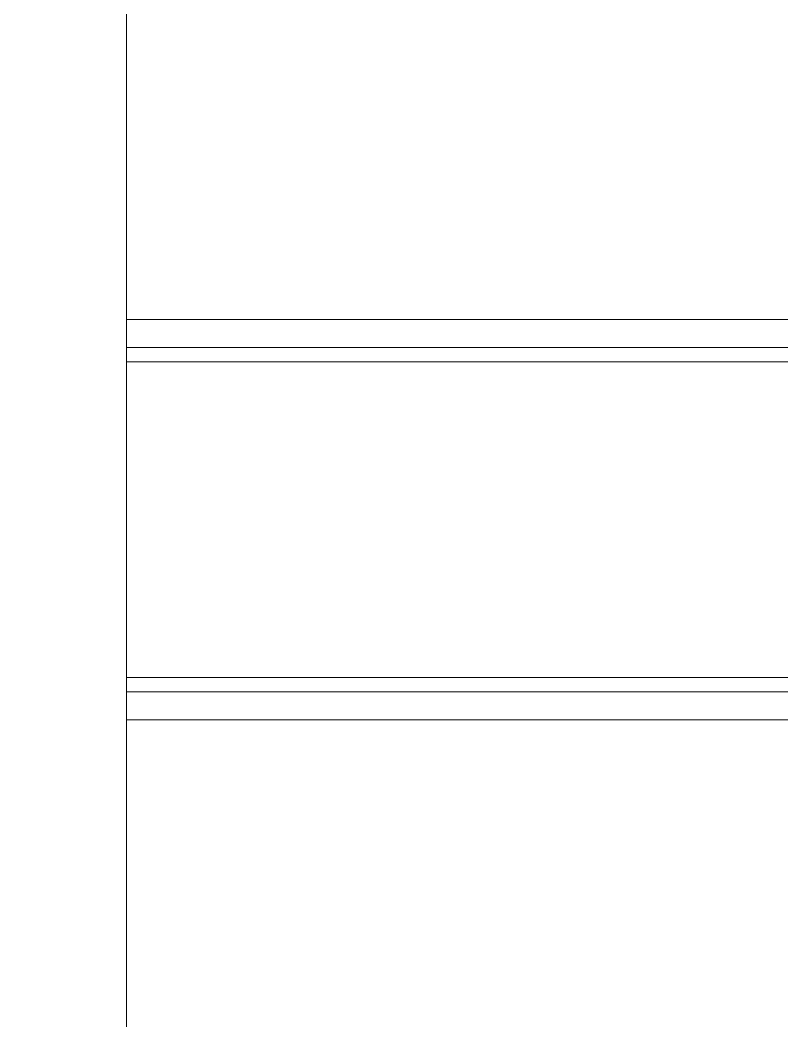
# Model space of a CAD drawing. Header units: millimetres. Extents: x 0 to 420, y 0 to 297.
# Drawn here: x 275.029 to 276.741, y 257.544 to 259.796 of the extents above; entities that cross this region are included whole.
import ezdxf

# ---------------------------------------------------------------- set-up
doc = ezdxf.new("R2010")
doc.units = ezdxf.units.MM
doc.layers.add('1', color=7, linetype='Continuous', true_color=0xffffff)
doc.layers.add('171', color=7, linetype='Continuous', true_color=0xffffff)
doc.dimstyles.get("Standard").update_dxf_attribs({"dimtxt": 0.18, "dimasz": 0.18, "dimexe": 0.18, "dimexo": 0.0625, "dimgap": 0.09, "dimtad": 0, "dimtih": 1, "dimtoh": 1, "dimdec": 4, "dimzin": 0, "dimdsep": 46, "dimtxsty": 'Standard', "dimcen": 0.09, "dimadec": 0, "dimazin": 0, "dimtfac": 1, "dimtdec": 4, "dimtofl": 0, "dimtmove": 0, "dimatfit": 3, "dimfxl": 1, "dimtolj": 1, "dimtzin": 0, "dimarcsym": 0})

msp = doc.modelspace()

# ---------------------------------------------------------------- linework, layer by layer
at = {"layer": '1', "color": 155, "linetype": 'Continuous', "lineweight": 18}
for p, q in [((275.2678, 259.7344), (275.2678, 259.9219)), ((275.2678, 259.1344), (275.2678, 259.7344)), ((275.2678, 259.1219), (275.2678, 259.1344)), ((275.2678, 259.1094), (275.2678, 259.1219)), ((275.2678, 259.1219), (337.7678, 259.1219)), ((275.2678, 259.0719), (275.2678, 259.1094)), ((275.2678, 259.0594), (275.2678, 259.0719)), ((275.2678, 259.0594), (337.7678, 259.0594)), ((275.2678, 259.0585), (275.2678, 258.2842)), ((275.2678, 259.0268), (337.7678, 259.0268)), ((275.2678, 258.317), (337.7678, 258.317)), ((275.2678, 258.2719), (275.2678, 258.2844)), ((275.2678, 258.2844), (337.7678, 258.2844)), ((275.2678, 258.2344), (275.2678, 258.2719)), ((275.2678, 258.2219), (275.2678, 258.2344)), ((275.2678, 258.2094), (275.2678, 258.2219)), ((275.2678, 258.2219), (337.7678, 258.2219)), ((275.2678, 257.6094), (275.2678, 258.2094)), ((275.2678, 257.4219), (275.2678, 257.6094))]:
    msp.add_line(p, q, dxfattribs=at)
at = {"layer": '1', "color": 155, "linetype": 'Continuous', "lineweight": 13}
for p, q in [((337.7678, 259.1219), (275.2678, 259.1219)), ((337.7678, 259.1219), (275.2678, 259.1219)), ((275.2678, 259.1207), (275.2678, 258.2204)), ((337.7678, 259.0594), (275.2678, 259.0594)), ((275.2678, 258.2844), (337.7678, 258.2844)), ((275.2678, 258.2219), (337.7678, 258.2219)), ((275.2678, 258.2219), (337.7678, 258.2219))]:
    msp.add_line(p, q, dxfattribs=at)

# ---------------------------------------------------------------- leaders
at = {"layer": '171', "color": 156, "linetype": 'Continuous', "lineweight": 13}
msp.add_leader([(279.0951, 262.5199), (266.6512, 258.5336)], dimstyle='Standard', override={"dimasz": 0.3}, dxfattribs=at)

doc.saveas('drawing.dxf')
